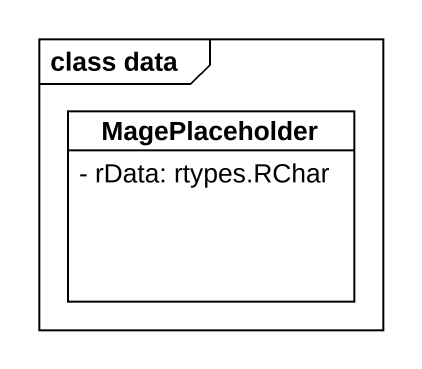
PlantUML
@startuml
mainframe class data
hide circle
hide empty members
skinparam classAttributeIconSize 0
class MagePlaceholder {
  - rData: rtypes.RChar
}
@enduml
